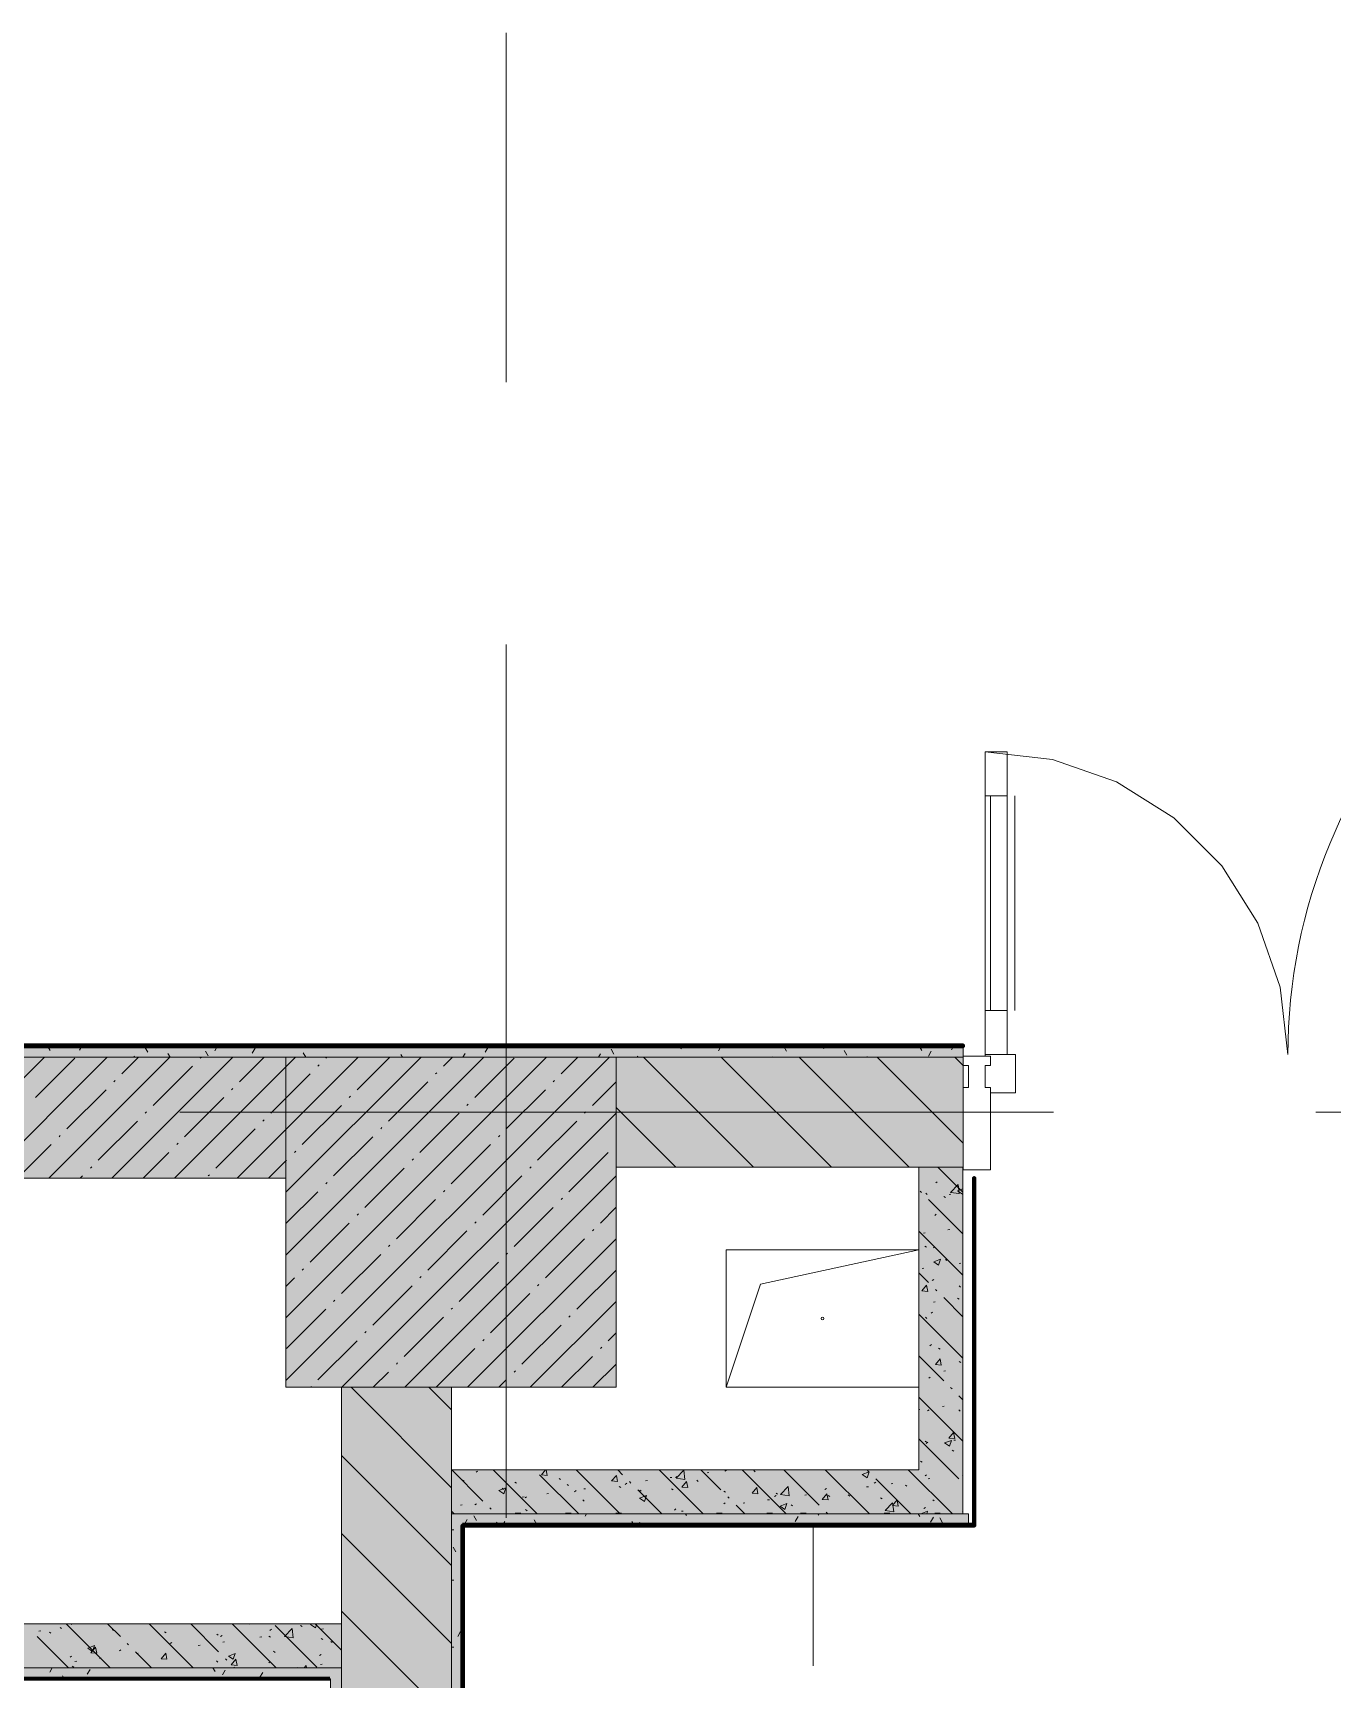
# Model space of a CAD drawing. Header units: millimetres. Extents: x -3817 to 677485, y -22715 to 103890.
# Drawn here: x 580918 to 583279, y 8647 to 11638 of the extents above; entities that cross this region are included whole.
import ezdxf

# ---------------------------------------------------------------- set-up
doc = ezdxf.new("R2010")
doc.units = ezdxf.units.MM
doc.layers.add('PDF _Геометрия', color=7, linetype='Continuous', true_color=0x1d1d1d)
doc.layers.add('PDF _Сплошная заливка', color=7, linetype='Continuous', true_color=0xffffff)

msp = doc.modelspace()

# ---------------------------------------------------------------- hatches: boundary and pattern name
at = {"layer": 'PDF _Сплошная заливка', "transparency": 33554559}
h = msp.add_hatch(color=256, dxfattribs=at)
h.paths.add_polyline_path([(590658.1, 9776.9), (590658.1, 9796.9), (584238.4, 9796.9), (584238.4, 9776.9), (590158.1, 9776.9)], flags=0)
h.paths.add_polyline_path([(582608.4, 9776.9), (582608.4, 9796.9), (579895.8, 9796.9), (579884.3, 9776.9), (581977.9, 9776.9)], flags=0)
h.paths.add_polyline_path([(579838.1, 9776.9), (579849.7, 9796.9), (579633.1, 9796.9), (579633.1, 9784.9), (579663.1, 9784.9), (579663.1, 9776.9), (579833.1, 9776.9)], flags=0)
h.paths.add_polyline_path([(578503.1, 9776.9), (578503.1, 9784.9), (578533.1, 9785.9), (578533.1, 9796.9), (576289, 9796.9), (576289, 9776.9), (578361, 9776.9)], flags=0)
h.paths.add_polyline_path([(574078.1, 9776.9), (574729.1, 9776.9), (574729.1, 9796.9), (567383.4, 9796.9), (567383.4, 9776.9), (573976.6, 9776.9)], flags=0)
h.paths.add_polyline_path([(565738.4, 9776.9), (565738.4, 9796.9), (560928.1, 9796.9), (560928.1, 9776.9), (565207.7, 9776.9)], flags=0)
h.paths.add_polyline_path([(560762.8, 9776.9), (560923.1, 9776.9), (560923.1, 9796.9), (560583.7, 9796.9), (560572.8, 9777.9), (560538.1, 9796.9), (560533.1, 9796.9), (560533.1, 9776.9), (560538.1, 9776.9)], flags=0)
h.paths.add_polyline_path([(560428.1, 9776.9), (560528.1, 9776.9), (560528.1, 9796.9), (557743.1, 9796.9), (557743.1, 9776.9), (559828.1, 9776.9)], flags=0)
h.paths.add_polyline_path([(556098.1, 9776.9), (556098.1, 9796.9), (555478.1, 9796.9), (555478.1, 9784.9), (555533.1, 9784.9), (555533.1, 9776.9), (555898.1, 9776.9)], flags=0)
h.paths.add_polyline_path([(553418.1, 9776.9), (553973.1, 9778.7), (553973.1, 9784.9), (554028.1, 9784.9), (554028.1, 9796.9), (553418.1, 9796.9), (553418.1, 9785.9)], flags=0)
h = msp.add_hatch(color=256, dxfattribs=at)
h.paths.add_polyline_path([(580277.9, 9556.9), (581377.9, 9556.9), (581377.9, 9776.9), (580228.1, 9776.9), (580228.1, 9736.9), (580223.1, 9736.9), (580223.1, 9776.9), (579884.3, 9776.9), (579872.8, 9756.9), (579838.1, 9776.9), (579833.1, 9776.9), (579833.1, 9736.9), (579828.1, 9736.9), (579828.1, 9776.9), (579633.1, 9776.9), (579633.1, 9556.9), (579877.9, 9556.9)], flags=0)
h.paths.add_polyline_path([(578328.1, 9556.9), (578533.1, 9556.9), (578533.1, 9776.9), (578328.1, 9776.9)], flags=0)
h = msp.add_hatch(color=256, dxfattribs=at)
h.paths.add_polyline_path([(585778.1, 9576.9), (590158.1, 9576.9), (590158.1, 9776.9), (588178.1, 9776.9), (588178.1, 9706.9), (586978.1, 9706.9), (586978.1, 9776.9), (585778.1, 9776.9)], flags=0)
h.paths.add_polyline_path([(590708.1, 9576.9), (590708.1, 9775.9), (590658.1, 9775.9), (590658.1, 9576.9)], flags=0)
h.paths.add_polyline_path([(585158.1, 9576.9), (585178.1, 9576.9), (585178.1, 9776.9), (584238.4, 9776.9), (584238.4, 9576.9)], flags=0)
h.paths.add_polyline_path([(582608.4, 9576.9), (582608.4, 9776.9), (581977.9, 9776.9), (581977.9, 9576.9), (582607.9, 9576.9)], flags=0)
for points in [[(581478.8, 2496.9), (581678.8, 2496.9), (581678.8, 9176.9), (581478.8, 9176.9), (581478.8, 2516.9)], [(582617.9, 8926.9), (582617.9, 8946.9), (581678.8, 8946.9), (581678.8, 8926.9), (581698.8, 8926.9)], [(581698.8, 2496.9), (581698.8, 8926.9), (581678.8, 8926.9), (581678.8, 2496.9), (581696.2, 2496.9)], [(581458.8, 2516.9), (581478.8, 2516.9), (581478.8, 8666.9), (581458.8, 8666.9), (581458.8, 2517.9)]]:
    msp.add_hatch(color=256, dxfattribs=at).paths.add_polyline_path(points)

# ---------------------------------------------------------------- linework, layer by layer
at = {"layer": 'PDF _Геометрия', "color": 253, "lineweight": 9, "true_color": 0xaaaaaa}
for points in [[(581778.1, 11003.3), (581778.1, 11638.3)], [(581778.1, 8939.5), (581778.1, 10527)], [(582648.4, 10251.9), (582688.4, 10251.9)], [(582658.4, 10251.9), (582658.4, 9861.9)], [(582702.4, 10251.9), (582702.4, 9861.9)], [(582648.4, 9861.9), (582688.4, 9861.9)], [(582658.4, 9711.9), (582703.4, 9711.9), (582703.4, 9781.9), (582648.4, 9781.9), (582648.4, 9778.9)], [(582648.4, 9761.9), (582648.4, 9721.9)], [(581185.3, 9676.9), (582772.8, 9676.9)], [(583249, 9676.9), (583884, 9676.9)]]:
    msp.add_lwpolyline(points, dxfattribs=at)
msp.add_lwpolyline([(582648.4, 9781.9), (582648.4, 10331.9), (582770.7, 10318.1), (582887, 10277.4), (582991.3, 10211.9), (583078.4, 10124.8), (583143.9, 10020.5), (583184.6, 9904.2), (583198.4, 9781.9, -0.414214), (584198.4, 10781.9), (584198.4, 9781.9)], format="xyb", dxfattribs=at)
msp.add_lwpolyline([(582688.4, 9781.9), (582648.4, 9781.9), (582648.4, 10331.9), (582688.4, 10331.9), (582688.4, 9781.9), (582688.4, 10331.9), (582648.4, 10331.9), (582648.4, 9781.9)], close=True, dxfattribs=at)
at = {"layer": 'PDF _Геометрия', "color": 9, "lineweight": 9, "true_color": 0xc0c0c0}
for points in [[(581478.8, 9176.9), (581478.8, 8746.9), (580357.9, 8746.9), (580357.9, 9556.9), (581377.9, 9556.9), (581377.9, 9776.9), (579884.3, 9776.9), (582608.4, 9776.9), (582608.4, 9796.9), (579895.8, 9796.9)], [(581698.8, 8926.9), (582617.9, 8926.9), (582617.9, 8946.9), (581678.8, 8946.9), (582607.9, 8946.9), (582607.9, 9026.9), (582607.9, 9576.9), (582608.4, 9576.9), (582608.4, 9776.9), (581828.1, 9776.9)], [(581977.9, 9576.9), (582527.9, 9576.9), (582527.9, 9026.9), (581678.8, 9026.9), (581678.8, 9176.9)], [(581698.8, 2516.9), (581698.8, 8925.9)], [(579777.9, 8666.9), (579777.9, 8646.9), (581457.8, 8646.9)]]:
    msp.add_lwpolyline(points, dxfattribs=at)
at = {"layer": 'PDF _Геометрия', "color": 231, "lineweight": 70, "true_color": 0xff80c0}
for points in [[(579895.8, 9796.9), (582608.4, 9796.9), (582608.4, 9797.9), (579896.4, 9797.9)], [(581698.8, 2516.9), (581698.8, 8925.9), (582627.9, 8925.9), (582628.9, 8925.9), (582628.9, 9556.9), (582627.9, 9556.9), (582627.9, 8926.9), (581698.8, 8926.9)], [(582117.9, 2516.9), (582117.9, 2276.9), (582118.9, 2276.9), (582118.9, 2516.9), (582118.9, 2517.9), (581699.8, 2517.9), (581699.8, 8925.9), (581698.8, 8925.9)], [(581457.8, 8646.9), (579777.9, 8646.9), (579777.9, 8666.9)]]:
    msp.add_lwpolyline(points, dxfattribs=at)
at = {"layer": 'PDF _Геометрия', "color": 253, "lineweight": 9, "true_color": 0x9b9b9b}
for points in [[(580936.8, 9796.9), (580935, 9793.6)], [(580949.2, 9789.2), (580944.7, 9796.9)], [(581007.2, 9796.9), (581003, 9789.5)], [(581126.9, 9786.2), (581121.8, 9794.9)], [(581167.5, 9776.9), (581163.5, 9783.8)], [(581236.5, 9779.2), (581231.5, 9787.9)], [(581253.6, 9796.9), (581248.7, 9788.4)], [(581321.8, 9793.1), (581316.8, 9784.3)], [(581413.8, 9776.9), (581409.2, 9784.9)], [(581508.7, 9795.5), (581507.9, 9796.9)], [(581703.6, 9783.8), (581699.6, 9776.9)], [(581745.2, 9795), (581740.2, 9786.2)], [(581851.9, 9796.9), (581849.9, 9793.3)], [(581932.1, 9793.6), (581930.2, 9796.9)], [(581973.7, 9782.4), (581968.7, 9791.1)], [(582098.3, 9796.9), (582095.6, 9792.2)], [(582168.7, 9796.8), (582163.6, 9788.1)], [(582287.5, 9787.6), (582282.5, 9796.3)], [(582355.5, 9791.7), (582352.6, 9796.9)], [(582397.2, 9780.5), (582392.1, 9789.2)], [(582533.2, 9788.7), (582528.5, 9796.9)], [(582550.5, 9787.6), (582545.4, 9778.9)], [(582591, 9796.9), (582587.1, 9790)], [(581102.5, 9778.9), (581101.3, 9776.9)], [(581589.8, 9776.9), (581586.9, 9781.9)], [(581949.3, 9782.7), (581946, 9776.9)], [(582017.4, 9778.6), (582016.4, 9776.9)], [(582263.1, 9777.5), (582262.7, 9776.9)], [(582434.5, 9776.9), (582433.8, 9778.1)], [(581794.7, 8948.2), (581804.7, 8948.2)], [(581853.9, 8946.9), (581853.7, 8946.4)], [(581886.1, 8948.2), (581896.2, 8948.2)], [(581924.3, 8946.9), (581921.7, 8942.4)], [(581977.6, 8948.2), (581987.6, 8948.2)], [(582106, 8943.7), (582104.2, 8946.9)], [(582160.4, 8948.2), (582170.5, 8948.2)], [(582251.9, 8948.2), (582261.9, 8948.2)], [(582312.8, 8948.2), (582322.9, 8948.2)], [(582346.6, 8946.9), (582345.1, 8944.3)], [(582465.2, 8948.2), (582475.3, 8948.2)], [(582529.5, 8941.8), (582526.5, 8946.9)], [(582556.7, 8948.2), (582566.7, 8948.2)], [(581678.8, 8917.7), (581682.8, 8917.7)], [(581707.4, 8936.9), (581702.4, 8928.2)], [(581724.2, 8934.5), (581719.2, 8943.2)], [(581763.8, 8926.9), (581760.8, 8932)], [(581775.4, 8932.8), (581772, 8926.9)], [(581833.9, 8927.4), (581828.9, 8936.1)], [(582010.2, 8926.9), (582006.6, 8933.1)], [(582021.2, 8931.7), (582018.3, 8926.9)], [(582089.2, 8927.7), (582088.7, 8926.9)], [(582186.1, 8926.9), (582184.3, 8930.1)], [(582308.5, 8941.8), (582303.5, 8933.1)], [(582512.6, 8929.6), (582511.1, 8926.9)], [(582554.3, 8940.7), (582549.2, 8932)], [(582571.1, 8930.7), (582566.1, 8939.4)], [(582617.9, 8928.9), (582617.3, 8927.9)], [(581686.7, 8877.6), (581681.6, 8886.3)], [(581678.8, 8826.3), (581682.8, 8826.3)], [(581695.1, 8732.8), (581690.1, 8724.1)], [(581678.8, 8704.4), (581682.8, 8704.4)], [(580953.2, 8666.9), (580948.8, 8659.4)], [(580975.2, 8646.9), (580971.9, 8652.5)], [(581021.9, 8664), (581016.9, 8655.3)], [(581151.2, 8646.9), (581149.6, 8649.5)], [(581249.1, 8660.1), (581245.2, 8666.9)], [(581267.6, 8662.9), (581262.6, 8654.2)], [(581335.7, 8658.8), (581330.6, 8650.1)]]:
    msp.add_lwpolyline(points, dxfattribs=at)
at = {"layer": 'PDF _Геометрия', "lineweight": 9}
for points in [[(580719.1, 9556.9), (580939.1, 9776.9)], [(580833.2, 9556.9), (581053.2, 9776.9)], [(580922.8, 9703.5), (580994.1, 9774.8)], [(580947.2, 9556.9), (581167.2, 9776.9)], [(581061.3, 9556.9), (581281.3, 9776.9)], [(581079.6, 9746.3), (581110.2, 9776.9)], [(581136.6, 9689.2), (581207.9, 9760.5)], [(581175.3, 9556.9), (581377.9, 9759.4), (581395.3, 9776.9)], [(581222.2, 9774.8), (581224.3, 9776.9)], [(581289.4, 9556.9), (581377.9, 9645.3), (581509.4, 9776.9)], [(581293.4, 9732), (581338.3, 9776.9)], [(581377.9, 9531.3), (581623.4, 9776.9)], [(581377.9, 9417.2), (581737.5, 9776.9)], [(581377.9, 9303.2), (581851.5, 9776.9)], [(581377.9, 9189.1), (581965.6, 9776.9)], [(581436, 9760.5), (581438.4, 9762.9)], [(581450.3, 9774.8), (581452.3, 9776.9)], [(581507.3, 9717.7), (581566.4, 9776.9)], [(581664.1, 9760.5), (581680.4, 9776.9)], [(581721.1, 9703.5), (581792.4, 9774.8)], [(581877.9, 9746.3), (581908.5, 9776.9)], [(582227.6, 9576.9), (582027.6, 9776.9)], [(582369, 9576.9), (582169, 9776.9)], [(582510.5, 9576.9), (582310.5, 9776.9)], [(582608.4, 9620.4), (582451.9, 9776.9)], [(582608.4, 9761.8), (582593.3, 9776.9)], [(581065.3, 9732), (581067.7, 9734.4)], [(581350.5, 9675), (581377.9, 9702.4), (581421.7, 9746.3)], [(581564.3, 9660.7), (581635.6, 9732)], [(581649.8, 9746.3), (581652.2, 9748.6)], [(581863.7, 9732), (581866.1, 9734.4)], [(581935, 9689.2), (581977.9, 9732.1)], [(580979.8, 9646.5), (581051.1, 9717.7)], [(581193.6, 9632.2), (581264.9, 9703.5)], [(581279.2, 9717.7), (581281.6, 9720.1)], [(581493, 9703.5), (581495.4, 9705.9)], [(581778.2, 9646.5), (581849.4, 9717.7)], [(581122.4, 9675), (581124.7, 9677.3)], [(581407.5, 9618), (581478.8, 9689.2)], [(581479.6, 9176.9), (581977.9, 9675.1)], [(581621.3, 9603.7), (581692.6, 9675)], [(581706.9, 9689.2), (581709.2, 9691.6)], [(581920.7, 9675), (581923.1, 9677.3)], [(582086.2, 9576.9), (581977.9, 9685.2)], [(580965.6, 9632.2), (580967.9, 9634.6)], [(581036.8, 9589.4), (581108.1, 9660.7)], [(581250.7, 9575.2), (581322, 9646.5)], [(581336.2, 9660.7), (581338.6, 9663.1)], [(581550.1, 9646.5), (581552.4, 9648.8)], [(581763.9, 9632.2), (581766.3, 9634.6)], [(581835.2, 9589.4), (581906.5, 9660.7)], [(580890.2, 9556.9), (580951.3, 9618)], [(581118.3, 9556.9), (581165.1, 9603.7)], [(581179.4, 9618), (581181.8, 9620.3)], [(581393.2, 9603.7), (581395.6, 9606.1)], [(581464.5, 9560.9), (581535.8, 9632.2)], [(581678.4, 9546.7), (581749.6, 9618)], [(581892.2, 9532.4), (581963.5, 9603.7)], [(581977.7, 9618), (581977.9, 9618.1)], [(581022.6, 9575.2), (581024.9, 9577.6)], [(581346.4, 9556.9), (581377.9, 9588.3), (581379, 9589.4)], [(581521.5, 9503.9), (581592.8, 9575.2)], [(581607.1, 9589.4), (581609.4, 9591.8)], [(581820.9, 9575.2), (581823.3, 9577.6)], [(581004.3, 9556.9), (581008.3, 9560.9)], [(581236.4, 9560.9), (581238.8, 9563.3)], [(581450.3, 9546.7), (581452.6, 9549)], [(581593.7, 9176.9), (581977.9, 9561)], [(581735.4, 9489.6), (581806.7, 9560.9)], [(581377.9, 9474.3), (581436, 9532.4)], [(581578.6, 9446.9), (581649.8, 9518.2)], [(581664.1, 9532.4), (581666.5, 9534.8)], [(581877.9, 9518.2), (581880.3, 9520.5)], [(581507.3, 9489.6), (581509.7, 9492)], [(581792.4, 9432.6), (581863.7, 9503.9)], [(581949.2, 9475.4), (581977.9, 9504)], [(581421.7, 9404.1), (581493, 9475.4)], [(581635.6, 9389.9), (581706.9, 9461.1)], [(581721.1, 9475.4), (581723.5, 9477.8)], [(581935, 9461.1), (581937.3, 9463.5)], [(581564.3, 9432.6), (581566.7, 9435)], [(581707.7, 9176.9), (581977.9, 9447)], [(581849.4, 9375.6), (581920.7, 9446.9)], [(581478.8, 9347.1), (581550.1, 9418.4)], [(581692.6, 9332.8), (581763.9, 9404.1)], [(581778.2, 9418.4), (581780.5, 9420.7)], [(581377.9, 9360.2), (581393.2, 9375.6)], [(581407.5, 9389.9), (581409.9, 9392.2)], [(581621.3, 9375.6), (581623.7, 9378)], [(581906.5, 9318.6), (581977.7, 9389.9)], [(581464.5, 9332.8), (581466.9, 9335.2)], [(581535.8, 9290.1), (581607.1, 9361.3)], [(581749.6, 9275.8), (581820.9, 9347.1)], [(581835.2, 9361.3), (581837.5, 9363.7)], [(581379, 9247.3), (581450.3, 9318.6)], [(581592.8, 9233), (581664.1, 9304.3)], [(581678.4, 9318.6), (581680.7, 9320.9)], [(581821.8, 9176.9), (581977.9, 9332.9)], [(581892.2, 9304.3), (581894.6, 9306.7)], [(581521.5, 9275.8), (581523.9, 9278.2)], [(581806.7, 9218.8), (581877.9, 9290.1)], [(581963.5, 9261.5), (581977.9, 9275.9)], [(581436, 9190.3), (581507.3, 9261.5)], [(581650.7, 9176.9), (581721.1, 9247.3)], [(581735.4, 9261.5), (581737.8, 9263.9)], [(581949.2, 9247.3), (581951.6, 9249.7)], [(581578.6, 9218.8), (581580.9, 9221.1)], [(581878.8, 9176.9), (581935, 9233)], [(581935.8, 9176.9), (581977.9, 9218.9)], [(581536.6, 9176.9), (581564.3, 9204.5)], [(581764.7, 9176.9), (581778.2, 9190.3)], [(581792.4, 9204.5), (581794.8, 9206.9)], [(581422.6, 9176.9), (581424.1, 9178.4)], [(581678.8, 8994.3), (581496.2, 9176.9)], [(581678.8, 9135.7), (581637.7, 9176.9)], [(581678.8, 8852.9), (581478.8, 9052.9)], [(581678.8, 8711.4), (581478.8, 8911.4)], [(581678.8, 8570), (581478.8, 8770)]]:
    msp.add_lwpolyline(points, dxfattribs=at)
at = {"layer": 'PDF _Геометрия', "color": 7, "lineweight": 9}
for points in [[(581977.9, 9776.9), (581377.9, 9776.9), (581377.9, 9176.9), (581977.9, 9176.9)], [(582527.9, 9426.9), (582527.9, 9176.9), (582177.9, 9176.9), (582177.9, 9426.9)]]:
    msp.add_lwpolyline(points, close=True, dxfattribs=at)
at = {"layer": 'PDF _Геометрия', "color": 7, "lineweight": 20}
msp.add_lwpolyline([(582648.4, 9761.9), (582658.4, 9761.9), (582658.4, 9778.9), (582608.4, 9778.9), (582608.4, 9761.9), (582618.4, 9761.9), (582618.4, 9721.9), (582608.4, 9721.9), (582608.4, 9571.9), (582658.4, 9571.9), (582658.4, 9721.9), (582648.4, 9721.9)], close=True, dxfattribs=at)
at = {"layer": 'PDF _Геометрия', "color": 7, "lineweight": 9}
for points in [[(582607.9, 9576.9), (582527.9, 9576.9)], [(582177.9, 9176.9), (582240.4, 9364.4), (582527.9, 9426.9), (582527.9, 9176.9), (582177.9, 9176.9), (582177.9, 9426.9), (582527.9, 9426.9), (582177.9, 9426.9), (582177.9, 9176.9), (582527.9, 9176.9)], [(581678.8, 8926.9), (581678.8, 2496.9), (581678.8, 8926.9), (581678.8, 8946.9), (581678.8, 9026.9)], [(582336.1, 8926.4), (582336.1, 8670.5)], [(581478.8, 8746.9), (581478.8, 8666.9), (581478.8, 2516.9), (581478.8, 2496.9)], [(581478.8, 2516.9), (581478.8, 8666.9), (581458.8, 8666.9)], [(581458.8, 8646.9), (581458.8, 2517.9)]]:
    msp.add_lwpolyline(points, dxfattribs=at)
at = {"layer": 'PDF _Геометрия', "color": 252, "lineweight": 9, "true_color": 0x878787}
for points in [[(582607.9, 9531.3), (582562.3, 9576.9)], [(582558.8, 9548.4), (582561.5, 9550.5)], [(582601.3, 9528.8), (582585.5, 9531.2), (582599.4, 9545.6)], [(582601.4, 9528.7), (582599.4, 9545.6)], [(582532.9, 9530.9), (582530.4, 9533.4)], [(582540.4, 9529.4), (582542.8, 9527.2)], [(582607.9, 9455.9), (582545.4, 9518.3)], [(582573.4, 9523.9), (582576.2, 9522.1)], [(582582.9, 9527.2), (582586.2, 9527.7)], [(582607.1, 9528.1), (582598.3, 9534), (582607.9, 9537.7)], [(582607.1, 9528.1), (582607.9, 9530.2)], [(582556.7, 9489.2), (582559.3, 9491.3)], [(582607.9, 9380.4), (582527.9, 9460.4)], [(582536.1, 9457.1), (582539.4, 9457.6)], [(582580.6, 9463), (582584, 9463.4)], [(582538.7, 9433.1), (582541.6, 9431.3)], [(582554.5, 9430.1), (582557.2, 9432.1)], [(582563.9, 9399.1), (582555, 9405.1), (582567.5, 9409.9)], [(582563.9, 9399.1), (582567.5, 9409.9)], [(582576.2, 9409.2), (582579, 9407.4)], [(582601.2, 9401.7), (582604.5, 9402.2)], [(582545.4, 9367.5), (582527.9, 9385.1)], [(582533.9, 9392.9), (582537.2, 9393.3)], [(582552.3, 9370.9), (582555, 9372.9)], [(582544, 9351.1), (582533.3, 9352), (582541.9, 9362.2)], [(582544, 9351.1), (582541.9, 9362.2)], [(582560.5, 9352.4), (582558, 9354.9)], [(582607.9, 9305.1), (582573.1, 9339.8)], [(582598.3, 9338.7), (582601.1, 9336.9)], [(582600.9, 9361.1), (582603.4, 9358.9)], [(582607.9, 9229.6), (582527.9, 9309.6)], [(582539.8, 9304.3), (582542.3, 9302)], [(582550.2, 9311.7), (582552.8, 9313.7)], [(582554.4, 9331.6), (582557.7, 9332)], [(582548, 9252.5), (582550.7, 9254.5)], [(582563.6, 9247.8), (582566.5, 9246)], [(582573.1, 9188.9), (582527.9, 9234.2)], [(582568.6, 9217.3), (582558, 9218.3), (582566.6, 9228.5)], [(582568.6, 9217.3), (582566.6, 9228.5)], [(582601.1, 9224), (582604, 9222.2)], [(582607.8, 9242.1), (582607.9, 9242)], [(582545.9, 9193.3), (582548.5, 9195.3)], [(582573.2, 9206.1), (582576.5, 9206.6)], [(582607.9, 9078.7), (582527.9, 9158.7)], [(582528.3, 9157.5), (582531.1, 9155.7)], [(582588.2, 9173.9), (582585.7, 9176.4)], [(582607.9, 9154.2), (582600.8, 9161.3)], [(582527.9, 9136.2), (582529.7, 9136.4)], [(582543.7, 9134.1), (582546.4, 9136.2)], [(582570.9, 9141.9), (582574.2, 9142.3)], [(582600.4, 9136), (582602.9, 9133.7)], [(582593.3, 9083.6), (582582.7, 9084.5), (582591.2, 9094.8)], [(582600.8, 9010.4), (582584.3, 9026.9), (582527.9, 9083.3)], [(582539.3, 9079.1), (582541.8, 9076.9)], [(582541.5, 9074.9), (582544.2, 9077)], [(582583.5, 9069.7), (582574.6, 9075.7), (582587.1, 9080.4)], [(582583.5, 9069.7), (582587.1, 9080.4)], [(582593.3, 9083.6), (582591.2, 9094.7)], [(582591.5, 9080.6), (582594.8, 9081)], [(582531.1, 9042.7), (582534, 9040.9)], [(582588.6, 9062.6), (582591.4, 9060.8)], [(581735.8, 8970.2), (581679.1, 9026.9)], [(581699, 9008.3), (581701.8, 9006.5)], [(581723.4, 9022.4), (581726, 9024.5)], [(581834.5, 8946.9), (581754.5, 9026.9)], [(581910, 8946.9), (581838.9, 9018)], [(581852.8, 9016.8), (581842.2, 9017.7), (581849.8, 9026.9)], [(581852.8, 9016.8), (581850.9, 9026.9)], [(581874.6, 9011.4), (581877, 9009.1)], [(581985.4, 8946.9), (581905.4, 9026.9)], [(581980.3, 9005.7), (581969.7, 9006.6), (581978.3, 9016.8)], [(581980.3, 9005.6), (581978.3, 9016.8)], [(581989.7, 9018), (581980.8, 9026.9)], [(582004.8, 9002.9), (582002.3, 9005.4)], [(582031.3, 9006.9), (582034.7, 9007.3)], [(582136.2, 8946.9), (582056.2, 9026.9)], [(582075.9, 9012.7), (582079.2, 9013.1)], [(582085.9, 9013), (582088.6, 9015)], [(582102.8, 9009.2), (582087, 9011.6), (582100.8, 9026)], [(582107.8, 8994.5), (582097.2, 8995.4), (582105.8, 9005.6)], [(582102.8, 9009.1), (582100.8, 9026)], [(582107.9, 8994.5), (582105.8, 9005.6)], [(582124.6, 9008), (582127, 9005.7)], [(582168.3, 8990.3), (582131.7, 9026.9)], [(582143.2, 9021.6), (582146.5, 9022)], [(582175.7, 9024.4), (582178.4, 9026.4)], [(582178.1, 9026.9), (582178.5, 9026.6)], [(582178.6, 9026.6), (582178.7, 9026.9)], [(582287.1, 8946.9), (582207.1, 9026.9)], [(582228.3, 9025.8), (582230.7, 9023.5)], [(582346.8, 8962.6), (582282.6, 9026.9)], [(582438, 8946.9), (582358, 9026.9)], [(582434.1, 9012.3), (582425.2, 9018.3), (582437.7, 9023.1)], [(582434.1, 9012.3), (582437.7, 9023.1)], [(582437.3, 9023), (582434.8, 9025.5)], [(582513.5, 8946.9), (582449.9, 9010.4)], [(582588.8, 8946.9), (582508.8, 9026.9)], [(582539.4, 9015.7), (582542, 9017.8)], [(582544.7, 9010.5), (582548, 9010.9)], [(582607.2, 9016.9), (582607.9, 9016.3)], [(581773.6, 8983.5), (581764.8, 8989.4), (581777.2, 8994.2)], [(581770.9, 8993.6), (581773.4, 8991.3)], [(581773.6, 8983.5), (581777.2, 8994.2)], [(581793.9, 9004.3), (581796.7, 9002.5)], [(581807.2, 8977.3), (581810.5, 8977.8)], [(581812.5, 8975.7), (581815.1, 8977.8)], [(581851.7, 8983.2), (581855, 8983.6)], [(581888.8, 9000.3), (581891.6, 8998.5)], [(581902.3, 8987.1), (581905, 8989.2)], [(581919.1, 8992.1), (581922.4, 8992.5)], [(581983.7, 8996.3), (581986.5, 8994.5)], [(581994.6, 9000.5), (581997.3, 9002.5)], [(582060.8, 8946.9), (582017.4, 8990.3)], [(582029.2, 8969.2), (582020.3, 8975.2), (582032.8, 8980)], [(582020.9, 8990.2), (582023.3, 8987.9)], [(582029.2, 8969.2), (582032.8, 8980)], [(582078.6, 8992.3), (582081.4, 8990.5)], [(582173.5, 8988.3), (582176.4, 8986.5)], [(582183.4, 8975.2), (582180.8, 8977.7)], [(582235.4, 8983.3), (582224.8, 8984.3), (582233.3, 8994.5)], [(582235.4, 8983.3), (582233.3, 8994.5)], [(582265.9, 8978.5), (582268.6, 8980.5)], [(582268.4, 8984.3), (582271.3, 8982.5)], [(582292.6, 8979.7), (582276.7, 8982.2), (582290.6, 8996.6)], [(582292.6, 8979.7), (582290.6, 8996.6)], [(582320.6, 8981), (582323.9, 8981.4)], [(582362.9, 8972.2), (582352.3, 8973.1), (582360.9, 8983.3)], [(582357.2, 8991), (582359.9, 8993.1)], [(582362.9, 8972.2), (582360.9, 8983.3)], [(582363.4, 8980.2), (582366.2, 8978.4)], [(582399.8, 8981.3), (582402.3, 8979.1)], [(582432.8, 8995.7), (582436.2, 8996.2)], [(582447, 9002.4), (582449.7, 9004.4)], [(582458.3, 8976.2), (582461.1, 8974.4)], [(582477.4, 9001.6), (582480.7, 9002)], [(582503.5, 8999.1), (582506, 8996.9)], [(581683.6, 8946.9), (581678.8, 8951.7)], [(581694.9, 8962.6), (581698.2, 8963)], [(581721.2, 8963.2), (581723.9, 8965.3)], [(581750.9, 8955.1), (581748.4, 8957.6)], [(581813.5, 8954.6), (581816, 8952.3)], [(581917.2, 8972.4), (581919.7, 8970.1)], [(582083.8, 8953.8), (582086.4, 8955.8)], [(582096.4, 8951.5), (582099.7, 8951.9)], [(582173.6, 8965.2), (582176.2, 8967.2)], [(582211.7, 8946.9), (582195.9, 8962.6)], [(582208.7, 8966.2), (582212, 8966.7)], [(582253.2, 8972.1), (582256.5, 8972.5)], [(582284.7, 8955), (582275.8, 8961), (582288.3, 8965.7)], [(582284.7, 8955), (582288.3, 8965.7)], [(582296.2, 8963.5), (582298.6, 8961.3)], [(582361.9, 8947.6), (582359.4, 8950.1)], [(582482.3, 8950.3), (582466.5, 8952.8), (582480.3, 8967.2)], [(582490.4, 8961), (582479.8, 8962), (582488.4, 8972.2)], [(582482.3, 8950.3), (582480.3, 8967.2)], [(582490.4, 8961), (582488.4, 8972.1)], [(582531.7, 8946.9), (582543.8, 8951.5)], [(582537.2, 8956.6), (582539.9, 8958.6)], [(582542.3, 8946.9), (582543.8, 8951.5)], [(582553.2, 8972.2), (582556, 8970.4)], [(582607.9, 8950.8), (582607.3, 8950.8), (582607.9, 8951.4)], [(580967.4, 8740.4), (580970.3, 8738.6)], [(581058.4, 8666.9), (580978.4, 8746.9)], [(580987.8, 8745.7), (580989.4, 8746.9)], [(581077, 8723.8), (581053.9, 8746.9)], [(581062.3, 8736.4), (581065.2, 8734.6)], [(581209.3, 8666.9), (581129.3, 8746.9)], [(581255.5, 8696.1), (581204.8, 8746.9)], [(581360.2, 8666.9), (581280.2, 8746.9)], [(581311.8, 8746.9), (581312.4, 8746.5)], [(581348.9, 8735.1), (581351.6, 8737.1)], [(581434.1, 8668.4), (581358.6, 8743.9)], [(581390.9, 8721.6), (581375.1, 8724.1), (581389, 8738.5)], [(581390.9, 8721.6), (581389, 8738.5)], [(581404.5, 8744.2), (581407.3, 8742.4)], [(581431.6, 8739.9), (581422.7, 8745.8), (581425.4, 8746.9)], [(581478.8, 8699.1), (581431, 8746.9)], [(581431.6, 8739.8), (581434, 8746.9)], [(581442.7, 8737.5), (581446.1, 8737.9)], [(580983, 8666.9), (580926.1, 8723.8)], [(580929, 8733.8), (580932.3, 8734.2)], [(580948.2, 8732.1), (580950.7, 8729.9)], [(581017.8, 8702.7), (581030.3, 8707.5)], [(581026.7, 8696.7), (581030.3, 8707.5)], [(581092.1, 8708.7), (581089.6, 8711.2)], [(581157.3, 8732.4), (581160.1, 8730.6)], [(581167.8, 8711.2), (581170.5, 8713.2)], [(581218.6, 8707.9), (581221.9, 8708.4)], [(581252.2, 8728.4), (581255, 8726.6)], [(581259.1, 8723.7), (581261.8, 8725.8)], [(581263.1, 8713.8), (581266.4, 8714.2)], [(581330.5, 8722.7), (581333.8, 8723.1)], [(581347.1, 8724.4), (581349.9, 8722.6)], [(581442, 8720.4), (581444.8, 8718.6)], [(581459.3, 8715.1), (581461.8, 8712.8)], [(580985.7, 8686.5), (580988.3, 8688.5)], [(580994.5, 8678.4), (580997.8, 8678.9)], [(581017.8, 8702.7), (581026.7, 8696.8)], [(581034.1, 8693.7), (581023.5, 8694.6), (581032, 8704.8)], [(581034.1, 8693.7), (581032, 8704.8)], [(581039, 8684.3), (581042.3, 8684.7)], [(581075.5, 8697.9), (581078.1, 8699.9)], [(581133.9, 8666.9), (581104.7, 8696.1)], [(581106.3, 8693.2), (581109.6, 8693.6)], [(581161.6, 8682.5), (581151, 8683.5), (581159.6, 8693.7)], [(581161.6, 8682.5), (581159.6, 8693.7)], [(581251.9, 8679.5), (581254.4, 8677.2)], [(581270.6, 8681), (581268.1, 8683.5)], [(581282.2, 8682.5), (581273.4, 8688.5), (581285.8, 8693.3)], [(581289.2, 8671.4), (581278.5, 8672.3), (581287.1, 8682.5)], [(581282.2, 8682.5), (581285.8, 8693.2)], [(581289.2, 8671.4), (581287.1, 8682.5)], [(581346.8, 8675.9), (581349.4, 8678)], [(581355.6, 8697.3), (581358.1, 8695)], [(581439.1, 8689.2), (581441.8, 8691.3)], [(580989.5, 8669.9), (580992.3, 8668.1)], [(581284.8, 8666.9), (581283.2, 8668.4)], [(581396, 8667.3), (581399.3, 8667.8)], [(581410.8, 8666.9), (581414.6, 8671.4)], [(581415.5, 8666.9), (581414.6, 8671.3)], [(581440.5, 8673.2), (581443.8, 8673.6)]]:
    msp.add_lwpolyline(points, dxfattribs=at)
at = {"layer": 'PDF _Геометрия', "color": 9, "lineweight": 9, "true_color": 0xc0c0c0}
msp.add_lwpolyline([(579797.9, 9556.9), (579797.9, 8666.9), (579877.9, 8666.9), (581458.8, 8666.9), (579797.9, 8666.9)], close=True, dxfattribs=at)
at = {"layer": 'PDF _Геометрия', "color": 231, "lineweight": 9, "true_color": 0xff80c0}
for points in [[(581698.8, 8926.9), (581698.8, 8925.9)], [(581257.9, 2516.9), (581458.8, 2516.9), (581458.8, 2517.9), (581458.8, 8646.9), (581457.8, 8646.9)]]:
    msp.add_lwpolyline(points, dxfattribs=at)
at = {"layer": 'PDF _Геометрия', "color": 7, "lineweight": 9}
msp.add_circle((582352.9, 9301.9), 2.5, dxfattribs=at)
at = {"layer": 'PDF _Сплошная заливка', "color": 254, "lineweight": 35, "true_color": 0xffb9dc, "transparency": 33554559}
msp.add_solid([(582608.4, 9796.9), (582608.4, 9797.9), (581284, 9796.9)], dxfattribs=at)
at = {"layer": 'PDF _Сплошная заливка', "lineweight": 35, "transparency": 33554559}
for points in [[(581377.9, 9176.9), (581977.9, 9176.9), (581377.9, 9776.9), (581977.9, 9776.9)], [(582527.9, 9026.9), (582607.9, 9026.9), (582527.9, 9576.9), (582607.9, 9576.9)], [(582607.9, 8946.9), (582607.9, 9026.9), (581678.8, 8946.9), (581678.8, 9026.9)], [(579877.9, 8666.9), (581478.8, 8666.9), (579877.9, 8746.9), (581478.8, 8746.9)], [(579777.9, 8646.9), (581458.8, 8646.9), (579777.9, 8666.9), (581458.8, 8666.9)]]:
    msp.add_solid(points, dxfattribs=at)

doc.saveas('drawing.dxf')
